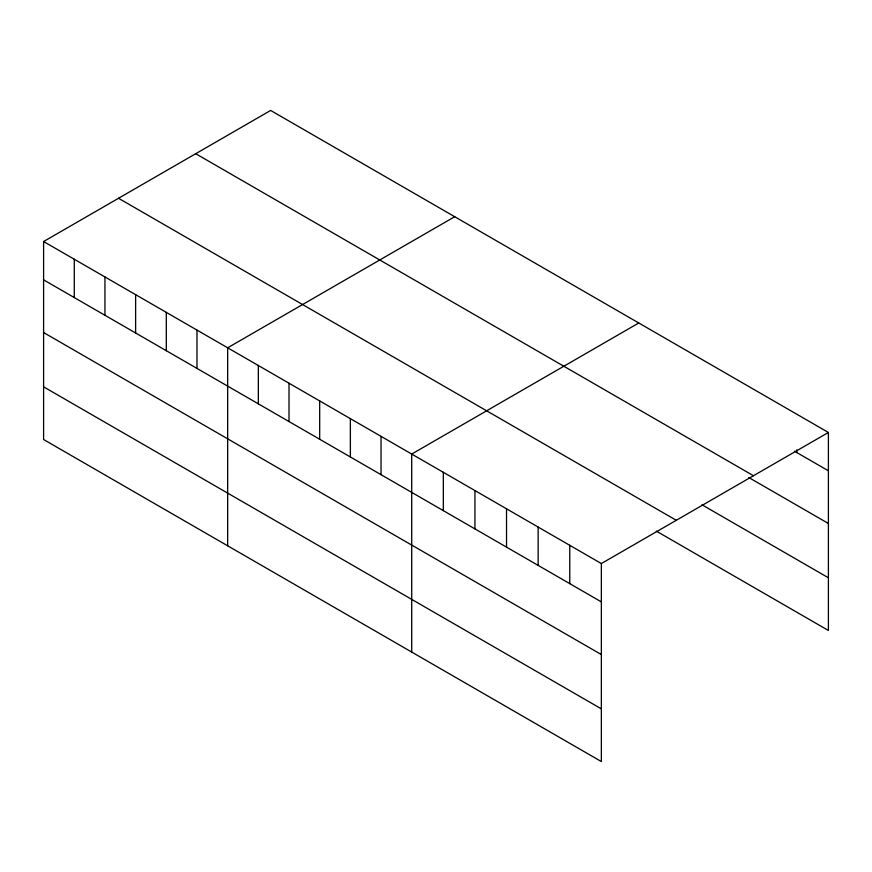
<?xml version="1.0" encoding="UTF-8"?>
<svg xmlns="http://www.w3.org/2000/svg" width="872" height="872" viewBox="0 0 872 872"><rect width="100%" height="100%" fill="white"/><g stroke="black" fill="none" stroke-linecap="round" stroke-linejoin="round"><path stroke-width="1.31" d="M43.6 241.533L601.353 563.552L601.353 761.55L43.6 439.532L43.6 241.533L270.647 110.45L828.4 432.468L828.4 630.467L656.322 531.113M454.704 216.714L227.657 347.797L227.657 545.796M638.762 322.989L411.715 454.061L411.715 652.06M601.353 563.552L828.4 432.468M794.457 451.195L828.4 470.793M195.72 153.712L753.473 475.731M748.797 477.529L828.4 523.483M701.971 504.779L828.4 577.776M118.527 198.282L676.28 520.29M43.6 279.858L601.353 601.876M43.6 332.548L601.353 654.567M43.6 386.841L601.353 708.86M796.79 449.898L796.79 452.546M569.754 545.305L569.754 583.63M538.144 527.059L538.144 565.383M506.534 508.812L506.534 547.125M474.935 490.565L474.935 528.879M443.325 472.308L443.325 510.632M381.042 436.36L381.042 474.673M350.37 418.647L350.37 456.961M319.686 400.935L319.686 439.259M289.014 383.222L289.014 421.547M258.341 365.51L258.341 403.834M196.985 330.085L196.985 368.409M166.301 312.372L166.301 350.697M135.629 294.671L135.629 332.984M104.956 276.958L104.956 315.283M74.273 259.246L74.273 297.57"/></g></svg>
